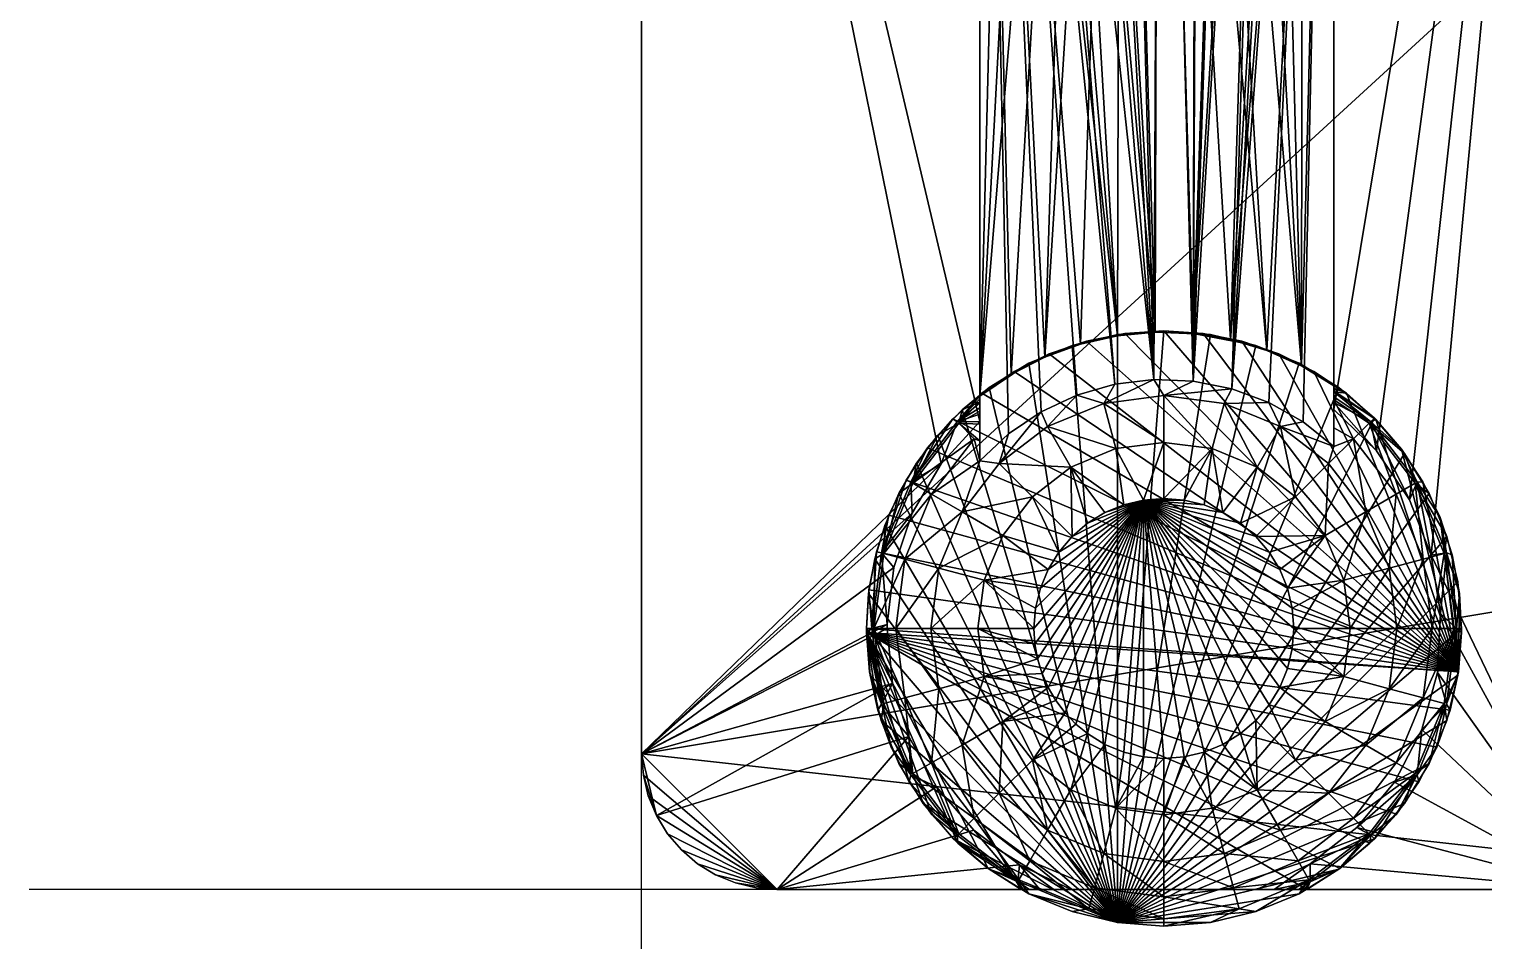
# Model space of a CAD drawing. Extents: x -608.134 to -607.969, y -306.889 to -306.672.
# Drawn here: x -608.1344 to -608.0272, y -306.8481 to -306.7809 of the extents above; entities that cross this region are included whole.
import ezdxf

# ---------------------------------------------------------------- set-up
doc = ezdxf.new("R2010")
doc.units = 0
doc.linetypes.add('HIDDEN2', pattern=[0.1875, 0.125, -0.0625])
doc.layers.add('EIXOMOB', color=1, linetype='HIDDEN2')
doc.layers.add('FONE', color=251, linetype='CONTINUOUS')

# ---------------------------------------------------------------- blocks, each defined once
blk = doc.blocks.new('*X5')
at = {"layer": 'FONE'}
mesh = blk.add_polyface(dxfattribs=at)
corners = [(-608.07924, -306.84428, 0.05), (-608.05758, -306.84428, 0.05), (-608.06139, -306.84246, 0.05), (-608.07924, -306.69428, 0.05), (-608.07086, -306.70155, 0.05), (-608.07186, -306.69798, 0.05), (-608.0722, -306.69428, 0.05), (-608.08911, -306.70272, 0.05), (-608.08924, -306.70428, 0.05), (-608.08875, -306.70119, 0.05), (-608.08815, -306.69974, 0.05), (-608.08733, -306.6984, 0.05), (-608.08631, -306.69721, 0.05), (-608.08511, -306.69619, 0.05), (-608.08378, -306.69537, 0.05), (-608.08233, -306.69477, 0.05), (-608.0808, -306.6944, 0.05), (-608.08924, -306.83428, 0.05), (-608.07075, -306.8291, 0.05), (-608.07115, -306.82504, 0.05), (-608.07115, -306.82475, 0.05), (-608.07065, -306.82055, 0.05), (-608.0693, -306.81655, 0.05), (-608.06716, -306.81291, 0.05), (-608.06431, -306.7104, 0.05), (-608.06702, -306.70787, 0.05), (-608.06431, -306.80979, 0.05), (-608.06923, -306.70488, 0.05), (-608.06475, -306.8399, 0.05), (-608.0675, -306.8367, 0.05), (-608.08233, -306.84379, 0.05), (-608.0808, -306.84416, 0.05), (-608.08378, -306.84319, 0.05), (-608.08511, -306.84237, 0.05), (-608.08631, -306.84135, 0.05), (-608.08733, -306.84016, 0.05), (-608.08815, -306.83882, 0.05), (-608.06954, -306.833, 0.05), (-608.08911, -306.83584, 0.05), (-608.08875, -306.83737, 0.05)]
mesh.append_faces([[corners[k] for k in face] for face in [(37, 36, 0), (18, 17, 36)]], dxfattribs={"vtx0": -1, "vtx1": -1, "vtx2": -1})
mesh.append_faces([[corners[k] for k in face] for face in [(3, 4, 5), (17, 18, 19), (0, 2, 28)]], dxfattribs={"vtx0": -1, "vtx2": -1})
mesh.append_faces([[corners[k] for k in face] for face in [(7, 8, 4), (9, 7, 4), (10, 9, 4), (11, 10, 4), (12, 11, 4), (13, 12, 4), (14, 13, 4), (15, 14, 4), (16, 15, 4), (3, 16, 4), (19, 20, 17), (20, 21, 17), (21, 22, 17), (22, 23, 17), (8, 17, 23), (24, 25, 8), (26, 24, 8), (23, 26, 8), (25, 27, 8), (27, 4, 8), (28, 29, 0), (32, 30, 0), (33, 32, 0), (34, 33, 0), (35, 34, 0), (36, 35, 0), (29, 37, 0), (17, 38, 36), (37, 18, 36)]], dxfattribs={"vtx1": -1, "vtx2": -1})
mesh.append_faces([[corners[k] for k in face] for face in [(0, 1, 2), (5, 6, 3), (30, 31, 0), (38, 39, 36)]], dxfattribs={"vtx2": -1})
mesh = blk.add_polyface(dxfattribs=at)
corners = [(-608.07924, -306.84428), (-608.0808, -306.84416), (-608.08233, -306.84379), (-608.08378, -306.84319), (-608.08511, -306.84237), (-608.08631, -306.84135), (-608.08733, -306.84016), (-608.08815, -306.83882), (-608.08875, -306.83737), (-608.08911, -306.83584), (-608.08924, -306.83428), (-607.96924, -306.81428), (-607.99924, -306.84428), (-607.96961, -306.81897), (-607.97071, -306.82355), (-607.97251, -306.8279), (-607.97497, -306.83191), (-607.97802, -306.83549), (-607.9816, -306.83855), (-607.98562, -306.84101), (-607.98997, -306.84281), (-607.99454, -306.84391), (-608.08924, -306.70428), (-607.96924, -306.72428), (-607.99924, -306.69428), (-607.99454, -306.69465), (-607.98997, -306.69575), (-607.98562, -306.69755), (-607.9816, -306.70001), (-607.97802, -306.70307), (-607.97497, -306.70665), (-607.97251, -306.71066), (-607.97071, -306.71501), (-607.96961, -306.71959), (-608.07924, -306.69428), (-608.08911, -306.70272), (-608.08875, -306.70119), (-608.08815, -306.69974), (-608.08733, -306.6984), (-608.08631, -306.69721), (-608.08511, -306.69619), (-608.08378, -306.69537), (-608.08233, -306.69477), (-608.0808, -306.6944)]
mesh.append_faces([[corners[k] for k in face] for face in [(10, 11, 12), (23, 22, 34)]], dxfattribs={"vtx0": -1, "vtx1": -1, "vtx2": -1})
mesh.append_faces([[corners[k] for k in face] for face in [(0, 2, 3), (0, 3, 4), (0, 4, 5), (0, 5, 6), (0, 6, 7), (0, 7, 8), (0, 8, 9), (0, 9, 10), (10, 12, 0), (11, 14, 15), (11, 15, 16), (11, 16, 17), (11, 17, 18), (11, 18, 19), (11, 19, 20), (11, 20, 21), (11, 21, 12), (10, 23, 11), (24, 26, 27), (24, 27, 28), (24, 28, 29), (24, 29, 30), (24, 30, 31), (24, 31, 32), (24, 32, 33), (24, 33, 23), (23, 34, 24), (22, 36, 37), (22, 37, 38), (22, 38, 39), (22, 39, 40), (22, 40, 41), (22, 41, 42), (22, 42, 43), (22, 43, 34)]], dxfattribs={"vtx0": -1, "vtx2": -1})
mesh.append_faces([[corners[k] for k in face] for face in [(10, 22, 23)]], dxfattribs={"vtx1": -1, "vtx2": -1})
mesh.append_faces([[corners[k] for k in face] for face in [(0, 1, 2), (11, 13, 14), (24, 25, 26), (22, 35, 36)]], dxfattribs={"vtx2": -1})
mesh = blk.add_polyface(dxfattribs=at)
corners = [(-608.01924, -306.69428, 0.05), (-608.03137, -306.69428, 0.05), (-608.03165, -306.69771, 0.05), (-608.03252, -306.70104, 0.05), (-608.03393, -306.70418, 0.05), (-608.03584, -306.70704, 0.05), (-608.03821, -306.80892, 0.05), (-608.03507, -306.81195, 0.05), (-608.03821, -306.70953, 0.05), (-608.03265, -306.81557, 0.05), (-608.03105, -306.81963, 0.05), (-608.01924, -306.84428, 0.05), (-608.03035, -306.82393, 0.05), (-608.03058, -306.82829, 0.05), (-608.03173, -306.83249, 0.05), (-608.03374, -306.83636, 0.05), (-608.03653, -306.83971, 0.05), (-608.03997, -306.84239, 0.05), (-608.0439, -306.84428, 0.05)]
mesh.append_faces([[corners[k] for k in face] for face in [(0, 7, 9), (10, 11, 0)]], dxfattribs={"vtx0": -1, "vtx2": -1})
mesh.append_faces([[corners[k] for k in face] for face in [(2, 3, 0), (3, 4, 0), (4, 5, 0), (6, 7, 0), (8, 6, 0), (5, 8, 0), (9, 10, 0), (10, 12, 11), (12, 13, 11), (13, 14, 11), (14, 15, 11), (15, 16, 11), (16, 17, 11)]], dxfattribs={"vtx1": -1, "vtx2": -1})
mesh.append_faces([[corners[k] for k in face] for face in [(0, 1, 2), (17, 18, 11)]], dxfattribs={"vtx2": -1})
mesh = blk.add_polyface(dxfattribs=at)
corners = [(-608.08924, -306.83428), (-608.08924, -306.83428, 0.05), (-608.08924, -306.70428, 0.05), (-608.08924, -306.70428)]
mesh.append_faces([[corners[k] for k in face] for face in [(3, 0, 2)]], dxfattribs={"vtx1": -1})
mesh.append_faces([[corners[k] for k in face] for face in [(0, 1, 2)]], dxfattribs={"vtx2": -1})
mesh = blk.add_polyface(dxfattribs=at)
corners = [(-608.06431, -306.71092, 0.04886), (-608.06431, -306.7104, 0.05), (-608.06431, -306.80813, 0.04525), (-608.06431, -306.71136, 0.04768), (-608.06431, -306.71171, 0.04647), (-608.06431, -306.71198, 0.04524), (-608.06431, -306.80794, 0.044), (-608.06431, -306.71217, 0.044), (-608.06431, -306.80841, 0.04648), (-608.06431, -306.80879, 0.04769), (-608.06431, -306.80925, 0.04886), (-608.06431, -306.80979, 0.05)]
mesh.append_faces([[corners[k] for k in face] for face in [(2, 3, 0), (2, 4, 3), (2, 5, 4), (2, 7, 5), (1, 8, 2), (1, 9, 8), (1, 10, 9)]], dxfattribs={"vtx0": -1, "vtx2": -1})
mesh.append_faces([[corners[k] for k in face] for face in [(0, 1, 2)]], dxfattribs={"vtx1": -1, "vtx2": -1})
mesh.append_faces([[corners[k] for k in face] for face in [(2, 6, 7), (1, 11, 10)]], dxfattribs={"vtx2": -1})
mesh = blk.add_polyface(dxfattribs=at)
corners = [(-608.03821, -306.8084, 0.04886), (-608.03821, -306.80892, 0.05), (-608.03821, -306.71119, 0.04525), (-608.03821, -306.80797, 0.04768), (-608.03821, -306.80761, 0.04647), (-608.03821, -306.80734, 0.04524), (-608.03821, -306.71139, 0.044), (-608.03821, -306.80716, 0.044), (-608.03821, -306.71091, 0.04648), (-608.03821, -306.71054, 0.04769), (-608.03821, -306.71008, 0.04886), (-608.03821, -306.70953, 0.05)]
mesh.append_faces([[corners[k] for k in face] for face in [(2, 3, 0), (2, 4, 3), (2, 5, 4), (2, 7, 5), (1, 8, 2), (1, 9, 8), (1, 10, 9)]], dxfattribs={"vtx0": -1, "vtx2": -1})
mesh.append_faces([[corners[k] for k in face] for face in [(0, 1, 2)]], dxfattribs={"vtx1": -1, "vtx2": -1})
mesh.append_faces([[corners[k] for k in face] for face in [(2, 6, 7), (1, 11, 10)]], dxfattribs={"vtx2": -1})
mesh = blk.add_polyface(dxfattribs=at)
corners = [(-608.0406, -306.8057, 0.044), (-608.03821, -306.80716, 0.044), (-608.03821, -306.71139, 0.044), (-608.04315, -306.80457, 0.044), (-608.04583, -306.80376, 0.044), (-608.04299, -306.71427, 0.044), (-608.04562, -306.71523, 0.044), (-608.04859, -306.80331, 0.044), (-608.04051, -306.71298, 0.044), (-608.05669, -306.71556, 0.044), (-608.05937, -306.71476, 0.044), (-608.05139, -306.80322, 0.044), (-608.05393, -306.71601, 0.044), (-608.05113, -306.71611, 0.044), (-608.04835, -306.71585, 0.044), (-608.06192, -306.71362, 0.044), (-608.06431, -306.71217, 0.044), (-608.05417, -306.80348, 0.044), (-608.0569, -306.80409, 0.044), (-608.05953, -306.80505, 0.044), (-608.06201, -306.80634, 0.044), (-608.06431, -306.80794, 0.044)]
mesh.append_faces([[corners[k] for k in face] for face in [(2, 3, 0), (2, 4, 3), (5, 7, 4), (4, 8, 5), (4, 2, 8), (11, 12, 9), (11, 13, 12), (7, 14, 13), (7, 6, 14), (17, 10, 15), (16, 18, 17), (16, 19, 18), (16, 20, 19)]], dxfattribs={"vtx0": -1, "vtx2": -1})
mesh.append_faces([[corners[k] for k in face] for face in [(5, 6, 7), (9, 10, 11), (11, 7, 13), (15, 16, 17), (17, 11, 10)]], dxfattribs={"vtx1": -1, "vtx2": -1})
mesh.append_faces([[corners[k] for k in face] for face in [(0, 1, 2), (16, 21, 20)]], dxfattribs={"vtx2": -1})
mesh = blk.add_polyface(dxfattribs=at)
corners = [(-608.07266, -306.82535, 0.042), (-608.07243, -306.82823, 0.042), (-608.07182, -306.83106, 0.042), (-608.07085, -306.83378, 0.042), (-608.06952, -306.83635, 0.042), (-608.06787, -306.83873, 0.042), (-608.06592, -306.84087, 0.042), (-608.0637, -306.84273, 0.042), (-608.06126, -306.84428, 0.042), (-608.04021, -306.84428, 0.042), (-608.03777, -306.84273, 0.042), (-608.03556, -306.84087, 0.042), (-608.0336, -306.83873, 0.042), (-608.03195, -306.83635, 0.042), (-608.03063, -306.83378, 0.042), (-608.02965, -306.83106, 0.042), (-608.02904, -306.82823, 0.042), (-608.07267, -306.82504, 0.042), (-608.02881, -306.82535, 0.042), (-608.02896, -306.82246, 0.042), (-608.02949, -306.81961, 0.042), (-608.03039, -306.81686, 0.042), (-608.03165, -306.81425, 0.042), (-608.03323, -306.81183, 0.042), (-608.03513, -306.80965, 0.042), (-608.03729, -306.80772, 0.042), (-608.03969, -306.8061, 0.042), (-608.04228, -306.80481, 0.042), (-608.04501, -306.80388, 0.042), (-608.04785, -306.80331, 0.042), (-608.05074, -306.80312, 0.042), (-608.05362, -306.80331, 0.042), (-608.05646, -306.80388, 0.042), (-608.0592, -306.80481, 0.042), (-608.06179, -306.8061, 0.042), (-608.06416, -306.8077, 0.042), (-608.0663, -306.80959, 0.042), (-608.06817, -306.81174, 0.042), (-608.06975, -306.81412, 0.042), (-608.07101, -306.81669, 0.042), (-608.07192, -306.81939, 0.042), (-608.07248, -306.82219, 0.042)]
mesh.append_faces([[corners[k] for k in face] for face in [(0, 2, 3), (0, 3, 4), (0, 4, 5), (0, 5, 6), (0, 6, 7), (0, 7, 8), (0, 8, 9), (0, 9, 10), (0, 10, 11), (0, 11, 12), (0, 12, 13), (0, 13, 14), (0, 14, 15), (0, 15, 16), (16, 17, 0), (16, 19, 20), (16, 20, 21), (16, 21, 22), (16, 22, 23), (16, 23, 24), (16, 24, 25), (16, 25, 26), (16, 26, 27), (16, 27, 28), (16, 28, 29), (16, 29, 30), (16, 30, 31), (16, 31, 32), (16, 32, 33), (16, 33, 34), (16, 34, 35), (16, 35, 36), (16, 36, 37), (16, 37, 38), (16, 38, 39), (16, 39, 40), (16, 40, 41), (16, 41, 17)]], dxfattribs={"vtx0": -1, "vtx2": -1})
mesh.append_faces([[corners[k] for k in face] for face in [(0, 1, 2), (16, 18, 19)]], dxfattribs={"vtx2": -1})
mesh = blk.add_polyface(dxfattribs=at)
corners = [(-608.07155, -306.83062, 0.04607), (-608.07182, -306.83106, 0.042), (-608.07243, -306.82823, 0.042), (-608.07266, -306.82535, 0.042), (-608.07228, -306.82504, 0.04607), (-608.07267, -306.82504, 0.042), (-608.07075, -306.8291, 0.05), (-608.07115, -306.82504, 0.05), (-608.06954, -306.833, 0.05), (-608.0694, -306.83582, 0.04607), (-608.0675, -306.8367, 0.05), (-608.06952, -306.83635, 0.042), (-608.07085, -306.83378, 0.042), (-608.06597, -306.84028, 0.04607), (-608.06475, -306.8399, 0.05), (-608.06592, -306.84087, 0.042), (-608.06787, -306.83873, 0.042), (-608.06151, -306.8437, 0.04607), (-608.06139, -306.84246, 0.05), (-608.06126, -306.84428, 0.042), (-608.0637, -306.84273, 0.042), (-608.05758, -306.84428, 0.05), (-608.05885, -306.84428, 0.04871), (-608.05988, -306.84428, 0.04721), (-608.06064, -306.84428, 0.04556), (-608.06111, -306.84428, 0.04381), (-608.03996, -306.8437, 0.04607), (-608.04021, -306.84428, 0.042), (-608.04037, -306.84428, 0.04381), (-608.04083, -306.84428, 0.04556), (-608.04159, -306.84428, 0.04721), (-608.04262, -306.84428, 0.04871), (-608.03997, -306.84239, 0.05), (-608.0439, -306.84428, 0.05), (-608.0355, -306.84028, 0.04607), (-608.03653, -306.83971, 0.05), (-608.03556, -306.84087, 0.042), (-608.03777, -306.84273, 0.042), (-608.03208, -306.83582, 0.04607), (-608.03374, -306.83636, 0.05), (-608.03195, -306.83635, 0.042), (-608.0336, -306.83873, 0.042), (-608.03173, -306.83249, 0.05), (-608.02992, -306.83062, 0.04607), (-608.03058, -306.82829, 0.05), (-608.02965, -306.83106, 0.042), (-608.03063, -306.83378, 0.042), (-608.02919, -306.82504, 0.04607), (-608.03035, -306.82393, 0.05), (-608.02881, -306.82535, 0.042), (-608.02904, -306.82823, 0.042), (-608.02992, -306.81947, 0.04607), (-608.03105, -306.81963, 0.05), (-608.02949, -306.81961, 0.042), (-608.02896, -306.82246, 0.042), (-608.03208, -306.81427, 0.04607), (-608.03265, -306.81557, 0.05), (-608.03165, -306.81425, 0.042), (-608.03039, -306.81686, 0.042), (-608.0355, -306.80981, 0.04607), (-608.03507, -306.81195, 0.05), (-608.03513, -306.80965, 0.042), (-608.03323, -306.81183, 0.042), (-608.03821, -306.80892, 0.05), (-608.03821, -306.8084, 0.04886), (-608.03821, -306.80797, 0.04768), (-608.03821, -306.80761, 0.04647), (-608.03729, -306.80772, 0.042), (-608.03821, -306.80734, 0.04524), (-608.03821, -306.80716, 0.044), (-608.0406, -306.8057, 0.044), (-608.03969, -306.8061, 0.042), (-608.06179, -306.8061, 0.042), (-608.06201, -306.80634, 0.044), (-608.06431, -306.80794, 0.044), (-608.06416, -306.8077, 0.042), (-608.06597, -306.80981, 0.04607), (-608.0663, -306.80959, 0.042), (-608.06431, -306.80813, 0.04525), (-608.06431, -306.80841, 0.04648), (-608.06431, -306.80879, 0.04769), (-608.06431, -306.80925, 0.04886), (-608.06431, -306.80979, 0.05), (-608.06716, -306.81291, 0.05), (-608.0694, -306.81427, 0.04607), (-608.0693, -306.81655, 0.05), (-608.06975, -306.81412, 0.042), (-608.06817, -306.81174, 0.042), (-608.07155, -306.81947, 0.04607), (-608.07065, -306.82055, 0.05), (-608.07192, -306.81939, 0.042), (-608.07101, -306.81669, 0.042), (-608.07115, -306.82475, 0.05), (-608.07115, -306.82504, 0.05), (-608.07267, -306.82504, 0.042), (-608.07248, -306.82219, 0.042), (-608.0592, -306.80481, 0.042), (-608.05953, -306.80505, 0.044), (-608.05646, -306.80388, 0.042), (-608.0569, -306.80409, 0.044), (-608.05362, -306.80331, 0.042), (-608.05417, -306.80348, 0.044), (-608.05074, -306.80312, 0.042), (-608.05139, -306.80322, 0.044), (-608.04785, -306.80331, 0.042), (-608.04859, -306.80331, 0.044), (-608.04501, -306.80388, 0.042), (-608.04583, -306.80376, 0.044), (-608.04228, -306.80481, 0.042), (-608.04315, -306.80457, 0.044)]
mesh.append_faces([[corners[k] for k in face] for face in [(0, 1, 2), (3, 4, 0), (2, 3, 0), (3, 5, 4), (6, 0, 4), (7, 6, 4), (0, 6, 8), (9, 0, 8), (8, 10, 9), (9, 11, 12), (1, 0, 9), (12, 1, 9), (13, 9, 10), (14, 13, 10), (13, 15, 16), (11, 9, 13), (16, 11, 13), (17, 13, 14), (18, 17, 14), (17, 19, 20), (15, 13, 17), (20, 15, 17), (18, 21, 22), (23, 17, 18), (22, 23, 18), (23, 24, 17), (17, 24, 25), (25, 19, 17), (26, 27, 28), (28, 29, 26), (26, 29, 30), (31, 32, 26), (30, 31, 26), (31, 33, 32), (34, 26, 32), (35, 34, 32), (34, 36, 37), (26, 34, 37), (37, 27, 26), (38, 34, 35), (39, 38, 35), (38, 40, 41), (34, 38, 41), (41, 36, 34), (38, 39, 42), (43, 38, 42), (42, 44, 43), (43, 45, 46), (38, 43, 46), (46, 40, 38), (47, 43, 44), (48, 47, 44), (47, 49, 50), (43, 47, 50), (50, 45, 43), (51, 47, 48), (52, 51, 48), (51, 53, 54), (47, 51, 54), (54, 49, 47), (55, 51, 52), (56, 55, 52), (55, 57, 58), (51, 55, 58), (58, 53, 51), (59, 55, 56), (60, 59, 56), (59, 61, 62), (55, 59, 62), (62, 57, 55), (60, 63, 64), (59, 60, 64), (64, 65, 59), (65, 66, 59), (67, 66, 68), (68, 69, 67), (70, 71, 67), (69, 70, 67), (61, 59, 66), (67, 61, 66), (72, 73, 74), (75, 72, 74), (76, 77, 75), (74, 76, 75), (74, 78, 76), (78, 79, 76), (76, 79, 80), (80, 81, 76), (81, 82, 76), (76, 82, 83), (84, 76, 83), (83, 85, 84), (84, 86, 87), (77, 76, 84), (87, 77, 84), (88, 84, 85), (89, 88, 85), (88, 90, 91), (86, 84, 88), (91, 86, 88), (88, 89, 92), (4, 88, 92), (92, 93, 4), (4, 94, 95), (90, 88, 4), (95, 90, 4), (73, 72, 96), (97, 73, 96), (98, 99, 97), (96, 98, 97), (99, 98, 100), (101, 99, 100), (102, 103, 101), (100, 102, 101), (103, 102, 104), (105, 103, 104), (106, 107, 105), (104, 106, 105), (107, 106, 108), (109, 107, 108), (71, 70, 109), (108, 71, 109)]])
mesh = blk.add_polyface(dxfattribs=at)
corners = [(-608.0808, -306.84416, 0.05), (-608.08233, -306.84379, 0.05), (-608.08233, -306.84379), (-608.0808, -306.84416), (-608.07924, -306.84428), (-608.07924, -306.84428, 0.05), (-608.08378, -306.84319, 0.05), (-608.08378, -306.84319), (-608.08511, -306.84237, 0.05), (-608.08631, -306.84135, 0.05), (-608.08631, -306.84135), (-608.08511, -306.84237), (-608.08733, -306.84016, 0.05), (-608.08815, -306.83882, 0.05), (-608.08815, -306.83882), (-608.08733, -306.84016), (-608.08875, -306.83737, 0.05), (-608.08875, -306.83737), (-608.08911, -306.83584, 0.05), (-608.08924, -306.83428, 0.05), (-608.08924, -306.83428), (-608.08911, -306.83584)]
mesh.append_faces([[corners[k] for k in face] for face in [(0, 2, 3), (3, 5, 0), (2, 6, 7), (8, 10, 11), (11, 6, 8), (12, 14, 15), (15, 9, 12), (14, 16, 17), (18, 20, 21), (21, 16, 18)]], dxfattribs={"vtx0": -1})
mesh.append_faces([[corners[k] for k in face] for face in [(0, 1, 2), (3, 4, 5), (2, 1, 6), (8, 9, 10), (11, 7, 6), (12, 13, 14), (15, 10, 9), (14, 13, 16), (18, 19, 20), (21, 17, 16)]], dxfattribs={"vtx2": -1})
mesh = blk.add_polyface(dxfattribs=at)
corners = [(-608.01924, -306.84428, 0.05), (-608.0439, -306.84428, 0.05), (-608.04262, -306.84428, 0.04871), (-608.04159, -306.84428, 0.04721), (-608.04083, -306.84428, 0.04556), (-608.04037, -306.84428, 0.04381), (-608.04021, -306.84428, 0.042), (-607.99924, -306.84428, 0.042), (-607.99924, -306.84428), (-608.07924, -306.84428), (-608.06126, -306.84428, 0.042), (-608.07924, -306.84428, 0.05), (-608.06111, -306.84428, 0.04381), (-608.06064, -306.84428, 0.04556), (-608.05988, -306.84428, 0.04721), (-608.05885, -306.84428, 0.04871), (-608.05758, -306.84428, 0.05)]
mesh.append_faces([[corners[k] for k in face] for face in [(0, 2, 3), (6, 7, 0), (10, 11, 9)]], dxfattribs={"vtx0": -1, "vtx2": -1})
mesh.append_faces([[corners[k] for k in face] for face in [(3, 4, 0), (4, 5, 0), (5, 6, 0), (8, 7, 6), (9, 8, 6), (6, 10, 9), (10, 12, 11), (12, 13, 11), (13, 14, 11), (14, 15, 11)]], dxfattribs={"vtx1": -1, "vtx2": -1})
mesh.append_faces([[corners[k] for k in face] for face in [(0, 1, 2), (15, 16, 11)]], dxfattribs={"vtx2": -1})
blk = doc.blocks.new('*X6')
at = {"layer": 'FONE'}
mesh = blk.add_polyface(dxfattribs=at)
corners = [(-608.04048, -306.80982, 0.062), (-608.03821, -306.81163, 0.062), (-608.03821, -306.70664, 0.062), (-608.04301, -306.8084, 0.062), (-608.04573, -306.80739, 0.062), (-608.04273, -306.71025, 0.062), (-608.04536, -306.71147, 0.062), (-608.04858, -306.80682, 0.062), (-608.04033, -306.70862, 0.062), (-608.05951, -306.71093, 0.062), (-608.06204, -306.7095, 0.062), (-608.05148, -306.80671, 0.062), (-608.05679, -306.71194, 0.062), (-608.05394, -306.71251, 0.062), (-608.05104, -306.71262, 0.062), (-608.04816, -306.71227, 0.062), (-608.06431, -306.70769, 0.062), (-608.05436, -306.80705, 0.062), (-608.05716, -306.80785, 0.062), (-608.05979, -306.80908, 0.062), (-608.06219, -306.8107, 0.062), (-608.06431, -306.81269, 0.062)]
mesh.append_faces([[corners[k] for k in face] for face in [(2, 3, 0), (2, 4, 3), (5, 7, 4), (4, 8, 5), (4, 2, 8), (11, 12, 9), (11, 13, 12), (11, 14, 13), (7, 15, 14), (7, 6, 15), (10, 17, 11), (16, 18, 17), (16, 19, 18), (16, 20, 19)]], dxfattribs={"vtx0": -1, "vtx2": -1})
mesh.append_faces([[corners[k] for k in face] for face in [(5, 6, 7), (9, 10, 11), (11, 7, 14), (10, 16, 17)]], dxfattribs={"vtx1": -1, "vtx2": -1})
mesh.append_faces([[corners[k] for k in face] for face in [(0, 1, 2), (16, 21, 20)]], dxfattribs={"vtx2": -1})
mesh = blk.add_polyface(dxfattribs=at)
corners = [(-608.03821, -306.70664, 0.062), (-608.03821, -306.81163, 0.062), (-608.03821, -306.81025, 0.06025), (-608.03821, -306.71098, 0.05422), (-608.03821, -306.8091, 0.05835), (-608.03821, -306.80819, 0.05632), (-608.03821, -306.80754, 0.05419), (-608.03821, -306.80716, 0.052), (-608.03821, -306.71139, 0.052), (-608.03821, -306.71029, 0.05636), (-608.03821, -306.70932, 0.05839), (-608.03821, -306.7081, 0.06028)]
mesh.append_faces([[corners[k] for k in face] for face in [(3, 2, 4)]], dxfattribs={"vtx0": -1, "vtx2": -1})
mesh.append_faces([[corners[k] for k in face] for face in [(4, 5, 3), (5, 6, 3), (6, 7, 3), (3, 9, 2), (9, 10, 2), (10, 11, 2), (11, 0, 2)]], dxfattribs={"vtx1": -1, "vtx2": -1})
mesh.append_faces([[corners[k] for k in face] for face in [(0, 1, 2), (7, 8, 3)]], dxfattribs={"vtx2": -1})
mesh = blk.add_polyface(dxfattribs=at)
corners = [(-608.06431, -306.80834, 0.05422), (-608.06431, -306.70769, 0.062), (-608.06431, -306.70907, 0.06025), (-608.06431, -306.71022, 0.05835), (-608.06431, -306.71113, 0.05632), (-608.06431, -306.71178, 0.05419), (-608.06431, -306.71217, 0.052), (-608.06431, -306.80794, 0.052), (-608.06431, -306.80904, 0.05636), (-608.06431, -306.81, 0.05839), (-608.06431, -306.81123, 0.06028), (-608.06431, -306.81269, 0.062)]
mesh.append_faces([[corners[k] for k in face] for face in [(0, 1, 2), (1, 0, 8)]], dxfattribs={"vtx0": -1, "vtx2": -1})
mesh.append_faces([[corners[k] for k in face] for face in [(2, 3, 0), (3, 4, 0), (4, 5, 0), (5, 6, 0), (8, 9, 1), (9, 10, 1)]], dxfattribs={"vtx1": -1, "vtx2": -1})
mesh.append_faces([[corners[k] for k in face] for face in [(6, 7, 0), (10, 11, 1)]], dxfattribs={"vtx2": -1})
mesh = blk.add_polyface(dxfattribs=at)
corners = [(-608.03821, -306.71139, 0.052), (-608.03821, -306.80716, 0.052), (-608.0406, -306.8057, 0.052), (-608.06431, -306.80794, 0.052), (-608.06431, -306.71217, 0.052), (-608.06192, -306.71362, 0.052), (-608.05937, -306.71476, 0.052), (-608.05669, -306.71556, 0.052), (-608.05393, -306.71601, 0.052), (-608.0569, -306.80409, 0.052), (-608.05953, -306.80505, 0.052), (-608.06201, -306.80634, 0.052), (-608.05113, -306.71611, 0.052), (-608.04315, -306.80457, 0.052), (-608.04583, -306.80376, 0.052), (-608.04859, -306.80331, 0.052), (-608.05139, -306.80322, 0.052), (-608.05417, -306.80348, 0.052), (-608.04835, -306.71585, 0.052), (-608.04562, -306.71523, 0.052), (-608.04299, -306.71427, 0.052), (-608.04051, -306.71298, 0.052)]
mesh.append_faces([[corners[k] for k in face] for face in [(8, 9, 10), (12, 13, 14), (16, 8, 12), (18, 2, 13)]], dxfattribs={"vtx0": -1, "vtx2": -1})
mesh.append_faces([[corners[k] for k in face] for face in [(5, 6, 3), (6, 7, 3), (7, 8, 10), (10, 11, 7), (11, 3, 7), (14, 15, 12), (15, 16, 12), (16, 17, 8), (17, 9, 8), (12, 18, 13), (18, 19, 2), (19, 20, 2), (20, 21, 2), (21, 0, 2)]], dxfattribs={"vtx1": -1, "vtx2": -1})
mesh.append_faces([[corners[k] for k in face] for face in [(0, 1, 2), (3, 4, 5)]], dxfattribs={"vtx2": -1})
mesh = blk.add_polyface(dxfattribs=at)
corners = [(-608.04731, -306.8467, 0.05), (-608.05074, -306.84697, 0.05), (-608.05417, -306.8467, 0.05), (-608.04396, -306.8459, 0.05), (-608.04078, -306.84458, 0.05), (-608.03785, -306.84278, 0.05), (-608.03523, -306.84055, 0.05), (-608.033, -306.83793, 0.05), (-608.0312, -306.835, 0.05), (-608.02988, -306.83182, 0.05), (-608.02908, -306.82847, 0.05), (-608.02881, -306.82504, 0.05), (-608.02908, -306.82161, 0.05), (-608.02988, -306.81827, 0.05), (-608.0312, -306.81509, 0.05), (-608.033, -306.81215, 0.05), (-608.03523, -306.80954, 0.05), (-608.03785, -306.8073, 0.05), (-608.04078, -306.80551, 0.05), (-608.04396, -306.80419, 0.05), (-608.04731, -306.80339, 0.05), (-608.05074, -306.80312, 0.05), (-608.05417, -306.80339, 0.05), (-608.05751, -306.80419, 0.05), (-608.06069, -306.80551, 0.05), (-608.06363, -306.8073, 0.05), (-608.06562, -306.80894, 0.05), (-608.06741, -306.8108, 0.05), (-608.06897, -306.81286, 0.05), (-608.07028, -306.81509, 0.05), (-608.07131, -306.81745, 0.05), (-608.07206, -306.81992, 0.05), (-608.07251, -306.82247, 0.05), (-608.07267, -306.82504, 0.05), (-608.0724, -306.82847, 0.05), (-608.07159, -306.83182, 0.05), (-608.07028, -306.835, 0.05), (-608.06848, -306.83793, 0.05), (-608.06624, -306.84055, 0.05), (-608.06363, -306.84278, 0.05), (-608.06069, -306.84458, 0.05), (-608.05751, -306.8459, 0.05)]
mesh.append_faces([[corners[k] for k in face] for face in [(41, 40, 2)]], dxfattribs={"vtx1": -1})
mesh.append_faces([[corners[k] for k in face] for face in [(3, 0, 2), (4, 3, 2), (5, 4, 2), (6, 5, 2), (7, 6, 2), (8, 7, 2), (9, 8, 2), (10, 9, 2), (11, 10, 2), (12, 11, 2), (13, 12, 2), (14, 13, 2), (15, 14, 2), (16, 15, 2), (17, 16, 2), (18, 17, 2), (19, 18, 2), (20, 19, 2), (21, 20, 2), (22, 21, 2), (23, 22, 2), (24, 23, 2), (25, 24, 2), (26, 25, 2), (27, 26, 2), (28, 27, 2), (29, 28, 2), (30, 29, 2), (31, 30, 2), (32, 31, 2), (33, 32, 2), (34, 33, 2), (35, 34, 2), (36, 35, 2), (37, 36, 2), (38, 37, 2), (39, 38, 2), (40, 39, 2)]], dxfattribs={"vtx1": -1, "vtx2": -1})
mesh.append_faces([[corners[k] for k in face] for face in [(0, 1, 2)]], dxfattribs={"vtx2": -1})
mesh = blk.add_polyface(dxfattribs=at)
corners = [(-608.06431, -306.80794, 0.052), (-608.06201, -306.80634, 0.052), (-608.06069, -306.80551, 0.05), (-608.05074, -306.81133, 0.06711), (-608.05074, -306.80787, 0.06364), (-608.05518, -306.80846, 0.06364), (-608.05429, -306.81179, 0.06711), (-608.05148, -306.80671, 0.062), (-608.05436, -306.80705, 0.062), (-608.05932, -306.81017, 0.06364), (-608.0576, -306.81317, 0.06711), (-608.05716, -306.80785, 0.062), (-608.05979, -306.80908, 0.062), (-608.06288, -306.8129, 0.06364), (-608.06044, -306.81534, 0.06711), (-608.06219, -306.8107, 0.062), (-608.05224, -306.81558, 0.06973), (-608.05074, -306.81547, 0.06973), (-608.0537, -306.81593, 0.06973), (-608.05509, -306.81651, 0.06973), (-608.05637, -306.81729, 0.06973), (-608.05751, -306.81827, 0.06973), (-608.05849, -306.81941, 0.06973), (-608.06262, -306.81819, 0.06711), (-608.05927, -306.8207, 0.06973), (-608.06399, -306.82149, 0.06711), (-608.05985, -306.82208, 0.06973), (-608.0602, -306.82355, 0.06973), (-608.06032, -306.82504, 0.06973), (-608.05953, -306.80505, 0.052), (-608.0569, -306.80409, 0.052), (-608.05751, -306.80419, 0.05), (-608.05417, -306.80348, 0.052), (-608.05139, -306.80322, 0.052), (-608.05074, -306.80312, 0.05), (-608.05417, -306.80339, 0.05)]
mesh.append_faces([[corners[k] for k in face] for face in [(0, 1, 2), (5, 4, 7), (5, 7, 8), (11, 12, 9), (11, 9, 5), (5, 8, 11), (13, 9, 12), (13, 12, 15), (16, 17, 3), (16, 3, 6), (6, 18, 16), (20, 19, 10), (10, 14, 21), (10, 21, 20), (22, 21, 14), (22, 14, 23), (23, 24, 22), (27, 26, 25), (25, 28, 27), (29, 30, 31), (29, 31, 2), (2, 1, 29), (32, 33, 34), (32, 34, 35), (35, 31, 30), (35, 30, 32)]])
mesh.append_faces([[corners[k] for k in face] for face in [(3, 5, 6), (6, 9, 10), (10, 13, 14), (18, 10, 19), (24, 25, 26)]], dxfattribs={"vtx0": -1})
mesh.append_faces([[corners[k] for k in face] for face in [(3, 4, 5), (6, 5, 9), (10, 9, 13), (18, 6, 10), (24, 23, 25)]], dxfattribs={"vtx2": -1})
mesh = blk.add_polyface(dxfattribs=at)
corners = [(-608.03785, -306.8073, 0.05), (-608.04078, -306.80551, 0.05), (-608.0406, -306.8057, 0.052), (-608.03821, -306.81163, 0.062), (-608.04048, -306.80982, 0.062), (-608.04215, -306.81017, 0.06364), (-608.0386, -306.8129, 0.06364), (-608.03886, -306.81819, 0.06711), (-608.04104, -306.81534, 0.06711), (-608.04388, -306.81317, 0.06711), (-608.04629, -306.80846, 0.06364), (-608.04719, -306.81179, 0.06711), (-608.04301, -306.8084, 0.062), (-608.04573, -306.80739, 0.062), (-608.05074, -306.80787, 0.06364), (-608.05074, -306.81133, 0.06711), (-608.04858, -306.80682, 0.062), (-608.05148, -306.80671, 0.062), (-608.03749, -306.82149, 0.06711), (-608.04163, -306.82208, 0.06973), (-608.04128, -306.82355, 0.06973), (-608.0422, -306.8207, 0.06973), (-608.04299, -306.81941, 0.06973), (-608.04397, -306.81827, 0.06973), (-608.04511, -306.81729, 0.06973), (-608.04639, -306.81651, 0.06973), (-608.04778, -306.81593, 0.06973), (-608.04924, -306.81558, 0.06973), (-608.05074, -306.81547, 0.06973), (-608.04859, -306.80331, 0.052), (-608.04583, -306.80376, 0.052), (-608.04396, -306.80419, 0.05), (-608.04731, -306.80339, 0.05), (-608.05074, -306.80312, 0.05), (-608.05139, -306.80322, 0.052), (-608.04315, -306.80457, 0.052)]
mesh.append_faces([[corners[k] for k in face] for face in [(0, 1, 2), (3, 4, 5), (3, 5, 6), (12, 13, 10), (12, 10, 5), (5, 4, 12), (16, 17, 14), (14, 10, 13), (14, 13, 16), (18, 19, 20), (22, 21, 7), (7, 8, 23), (7, 23, 22), (24, 23, 8), (24, 8, 9), (9, 25, 24), (27, 26, 11), (11, 15, 28), (11, 28, 27), (29, 30, 31), (29, 31, 32), (32, 33, 34), (32, 34, 29), (35, 2, 1), (35, 1, 31), (31, 30, 35)]])
mesh.append_faces([[corners[k] for k in face] for face in [(7, 6, 8), (8, 5, 9), (9, 10, 11), (11, 14, 15), (19, 7, 21), (25, 11, 26)]], dxfattribs={"vtx0": -1})
mesh.append_faces([[corners[k] for k in face] for face in [(8, 6, 5), (9, 5, 10), (11, 10, 14), (25, 9, 11)]], dxfattribs={"vtx2": -1})
mesh = blk.add_polyface(dxfattribs=at)
corners = [(-608.06363, -306.8073, 0.05), (-608.06562, -306.80894, 0.05), (-608.06431, -306.80794, 0.052), (-608.06069, -306.80551, 0.05), (-608.06586, -306.80992, 0.05487), (-608.06431, -306.80834, 0.05422), (-608.06431, -306.80904, 0.05636), (-608.06472, -306.81106, 0.05949), (-608.06431, -306.81123, 0.06028), (-608.06431, -306.81, 0.05839), (-608.06925, -306.81435, 0.05487), (-608.06786, -306.81516, 0.05949), (-608.06897, -306.81286, 0.05), (-608.07028, -306.81509, 0.05), (-608.06741, -306.8108, 0.05), (-608.07139, -306.81951, 0.05487), (-608.06983, -306.81993, 0.05949), (-608.07131, -306.81745, 0.05), (-608.07206, -306.81992, 0.05), (-608.07212, -306.82504, 0.05487), (-608.07051, -306.82504, 0.05949), (-608.07251, -306.82247, 0.05), (-608.06431, -306.81269, 0.062), (-608.06561, -306.81646, 0.06364), (-608.06288, -306.8129, 0.06364), (-608.06732, -306.8206, 0.06364), (-608.06219, -306.8107, 0.062), (-608.06044, -306.81534, 0.06711), (-608.06262, -306.81819, 0.06711), (-608.06399, -306.82149, 0.06711), (-608.06791, -306.82504, 0.06364)]
mesh.append_faces([[corners[k] for k in face] for face in [(0, 1, 2), (2, 3, 0), (1, 4, 5), (1, 5, 2), (6, 5, 4), (4, 7, 8), (4, 8, 9), (4, 9, 6), (12, 13, 10), (10, 4, 14), (10, 14, 12), (4, 1, 14), (17, 18, 15), (15, 10, 13), (15, 13, 17), (19, 15, 18), (19, 18, 21), (22, 8, 7), (22, 7, 11), (22, 11, 23), (23, 24, 22), (26, 22, 24)]])
mesh.append_faces([[corners[k] for k in face] for face in [(7, 10, 11), (11, 15, 16), (16, 19, 20), (23, 16, 25), (27, 23, 28), (28, 25, 29)]], dxfattribs={"vtx0": -1})
mesh.append_faces([[corners[k] for k in face] for face in [(7, 4, 10), (11, 10, 15), (16, 15, 19), (23, 11, 16), (25, 16, 20), (27, 24, 23), (28, 23, 25), (29, 25, 30)]], dxfattribs={"vtx2": -1})
mesh = blk.add_polyface(dxfattribs=at)
corners = [(-608.03097, -306.82504, 0.05949), (-608.02936, -306.82504, 0.05487), (-608.03008, -306.81951, 0.05487), (-608.03164, -306.81993, 0.05949), (-608.02908, -306.82161, 0.05), (-608.02988, -306.81827, 0.05), (-608.02881, -306.82504, 0.05), (-608.03222, -306.81435, 0.05487), (-608.03362, -306.81516, 0.05949), (-608.0312, -306.81509, 0.05), (-608.03562, -306.80992, 0.05487), (-608.03676, -306.81106, 0.05949), (-608.033, -306.81215, 0.05), (-608.03523, -306.80954, 0.05), (-608.03821, -306.80819, 0.05632), (-608.03821, -306.8091, 0.05835), (-608.03821, -306.81025, 0.06025), (-608.03821, -306.80754, 0.05419), (-608.03821, -306.80716, 0.052), (-608.03785, -306.8073, 0.05), (-608.0406, -306.8057, 0.052), (-608.03357, -306.82504, 0.06364), (-608.03415, -306.8206, 0.06364), (-608.03587, -306.81646, 0.06364), (-608.0386, -306.8129, 0.06364), (-608.03821, -306.81163, 0.062), (-608.03702, -306.82504, 0.06711), (-608.03749, -306.82149, 0.06711), (-608.03886, -306.81819, 0.06711), (-608.04128, -306.82355, 0.06973), (-608.04163, -306.82208, 0.06973)]
mesh.append_faces([[corners[k] for k in face] for face in [(4, 5, 2), (2, 1, 6), (2, 6, 4), (12, 13, 10), (12, 10, 7), (7, 9, 12), (14, 15, 16), (14, 16, 11), (14, 11, 10), (10, 17, 14), (18, 17, 19), (19, 20, 18), (17, 10, 13), (17, 13, 19), (25, 24, 11), (11, 16, 25), (29, 26, 27)]])
mesh.append_faces([[corners[k] for k in face] for face in [(0, 2, 3), (3, 7, 8), (7, 5, 9), (8, 10, 11), (21, 3, 22), (22, 8, 23), (23, 11, 24), (26, 22, 27), (27, 23, 28)]], dxfattribs={"vtx0": -1})
mesh.append_faces([[corners[k] for k in face] for face in [(0, 1, 2), (3, 2, 7), (7, 2, 5), (8, 7, 10), (21, 0, 3), (22, 3, 8), (23, 8, 11), (27, 22, 23), (28, 23, 24), (30, 27, 28)]], dxfattribs={"vtx2": -1})
mesh = blk.add_polyface(dxfattribs=at)
corners = [(-608.05224, -306.81558, 0.06973), (-608.0537, -306.81593, 0.06973), (-608.05509, -306.81651, 0.06973), (-608.05637, -306.81729, 0.06973), (-608.05751, -306.81827, 0.06973), (-608.05849, -306.81941, 0.06973), (-608.05927, -306.8207, 0.06973), (-608.05985, -306.82208, 0.06973), (-608.0602, -306.82355, 0.06973), (-608.06032, -306.82504, 0.06973), (-608.06025, -306.82617, 0.06973), (-608.06005, -306.82728, 0.06973), (-608.05972, -306.82836, 0.06973), (-608.05927, -306.82939, 0.06973), (-608.0587, -306.83036, 0.06973), (-608.05802, -306.83126, 0.06973), (-608.05724, -306.83208, 0.06973), (-608.05637, -306.83279, 0.06973), (-608.05509, -306.83358, 0.06973), (-608.0537, -306.83415, 0.06973), (-608.05224, -306.8345, 0.06973), (-608.05074, -306.83462, 0.06973), (-608.04924, -306.8345, 0.06973), (-608.04778, -306.83415, 0.06973), (-608.04639, -306.83358, 0.06973), (-608.04511, -306.83279, 0.06973), (-608.04397, -306.83182, 0.06973), (-608.04299, -306.83067, 0.06973), (-608.0422, -306.82939, 0.06973), (-608.04163, -306.828, 0.06973), (-608.04128, -306.82654, 0.06973), (-608.04116, -306.82504, 0.06973), (-608.04128, -306.82355, 0.06973), (-608.04163, -306.82208, 0.06973), (-608.0422, -306.8207, 0.06973), (-608.04299, -306.81941, 0.06973), (-608.04397, -306.81827, 0.06973), (-608.04511, -306.81729, 0.06973), (-608.04639, -306.81651, 0.06973), (-608.04778, -306.81593, 0.06973), (-608.04924, -306.81558, 0.06973), (-608.05074, -306.81547, 0.06973)]
mesh.append_faces([[corners[k] for k in face] for face in [(0, 40, 41)]], dxfattribs={"vtx0": -1})
mesh.append_faces([[corners[k] for k in face] for face in [(0, 2, 3), (0, 3, 4), (0, 4, 5), (0, 5, 6), (0, 6, 7), (0, 7, 8), (0, 8, 9), (0, 9, 10), (0, 10, 11), (0, 11, 12), (0, 12, 13), (0, 13, 14), (0, 14, 15), (0, 15, 16), (0, 16, 17), (0, 17, 18), (0, 18, 19), (0, 19, 20), (0, 20, 21), (0, 21, 22), (0, 22, 23), (0, 23, 24), (0, 24, 25), (0, 25, 26), (0, 26, 27), (0, 27, 28), (0, 28, 29), (0, 29, 30), (0, 30, 31), (0, 31, 32), (0, 32, 33), (0, 33, 34), (0, 34, 35), (0, 35, 36), (0, 36, 37), (0, 37, 38), (0, 38, 39), (0, 39, 40)]], dxfattribs={"vtx0": -1, "vtx2": -1})
mesh.append_faces([[corners[k] for k in face] for face in [(0, 1, 2)]], dxfattribs={"vtx2": -1})
mesh = blk.add_polyface(dxfattribs=at)
corners = [(-608.0724, -306.82847, 0.05), (-608.07159, -306.83182, 0.05), (-608.07139, -306.83058, 0.05487), (-608.07212, -306.82504, 0.05487), (-608.07267, -306.82504, 0.05), (-608.06983, -306.83016, 0.05949), (-608.07051, -306.82504, 0.05949), (-608.06925, -306.83573, 0.05487), (-608.06786, -306.83493, 0.05949), (-608.07028, -306.835, 0.05), (-608.07251, -306.82247, 0.05), (-608.07267, -306.82504, 0.05), (-608.06732, -306.82949, 0.06364), (-608.06791, -306.82504, 0.06364), (-608.06561, -306.83363, 0.06364), (-608.06732, -306.8206, 0.06364), (-608.06399, -306.82859, 0.06711), (-608.06445, -306.82504, 0.06711), (-608.06262, -306.8319, 0.06711), (-608.06288, -306.83718, 0.06364), (-608.06044, -306.83474, 0.06711), (-608.06399, -306.82149, 0.06711), (-608.06025, -306.82617, 0.06973), (-608.06032, -306.82504, 0.06973), (-608.06005, -306.82728, 0.06973), (-608.05972, -306.82836, 0.06973), (-608.05927, -306.82939, 0.06973), (-608.0587, -306.83036, 0.06973), (-608.05802, -306.83126, 0.06973), (-608.05724, -306.83208, 0.06973), (-608.05637, -306.83279, 0.06973), (-608.0576, -306.83692, 0.06711), (-608.05509, -306.83358, 0.06973), (-608.06032, -306.82504, 0.06973)]
mesh.append_faces([[corners[k] for k in face] for face in [(0, 1, 2), (2, 3, 4), (2, 4, 0), (10, 11, 3), (22, 23, 17), (17, 16, 24), (17, 24, 22), (25, 24, 16), (16, 18, 26), (16, 26, 25), (27, 26, 18), (18, 20, 28), (18, 28, 27), (20, 29, 28), (30, 29, 20), (30, 20, 31), (31, 32, 30), (21, 17, 33)]])
mesh.append_faces([[corners[k] for k in face] for face in [(3, 5, 6), (5, 7, 8), (7, 1, 9), (6, 12, 13), (12, 8, 14), (15, 6, 13), (13, 16, 17), (16, 14, 18), (18, 19, 20), (21, 13, 17)]], dxfattribs={"vtx0": -1})
mesh.append_faces([[corners[k] for k in face] for face in [(3, 2, 5), (5, 2, 7), (7, 2, 1), (6, 5, 12), (12, 5, 8), (13, 12, 16), (16, 12, 14), (18, 14, 19)]], dxfattribs={"vtx2": -1})
mesh = blk.add_polyface(dxfattribs=at)
corners = [(-608.03362, -306.83493, 0.05949), (-608.03222, -306.83573, 0.05487), (-608.03008, -306.83058, 0.05487), (-608.03164, -306.83016, 0.05949), (-608.0312, -306.835, 0.05), (-608.02988, -306.83182, 0.05), (-608.02936, -306.82504, 0.05487), (-608.03097, -306.82504, 0.05949), (-608.02908, -306.82847, 0.05), (-608.02881, -306.82504, 0.05), (-608.0386, -306.83718, 0.06364), (-608.03587, -306.83363, 0.06364), (-608.03415, -306.82949, 0.06364), (-608.03357, -306.82504, 0.06364), (-608.04104, -306.83474, 0.06711), (-608.03886, -306.8319, 0.06711), (-608.03749, -306.82859, 0.06711), (-608.03702, -306.82504, 0.06711), (-608.03415, -306.8206, 0.06364), (-608.04924, -306.8345, 0.06973), (-608.05074, -306.83462, 0.06973), (-608.05074, -306.83876, 0.06711), (-608.04719, -306.83829, 0.06711), (-608.04778, -306.83415, 0.06973), (-608.04388, -306.83692, 0.06711), (-608.04639, -306.83358, 0.06973), (-608.04511, -306.83279, 0.06973), (-608.04397, -306.83182, 0.06973), (-608.04299, -306.83067, 0.06973), (-608.0422, -306.82939, 0.06973), (-608.04163, -306.828, 0.06973), (-608.04128, -306.82654, 0.06973), (-608.04116, -306.82504, 0.06973), (-608.04128, -306.82355, 0.06973)]
mesh.append_faces([[corners[k] for k in face] for face in [(8, 9, 6), (8, 6, 2), (2, 5, 8), (19, 20, 21), (22, 23, 19), (26, 25, 24), (24, 14, 27), (24, 27, 26), (28, 27, 14), (28, 14, 15), (15, 29, 28), (31, 30, 16), (16, 17, 32), (16, 32, 31), (33, 32, 17)]])
mesh.append_faces([[corners[k] for k in face] for face in [(0, 2, 3), (2, 4, 5), (3, 6, 7), (10, 0, 11), (11, 3, 12), (12, 7, 13), (14, 11, 15), (15, 12, 16), (16, 13, 17), (23, 24, 25), (29, 16, 30)]], dxfattribs={"vtx0": -1})
mesh.append_faces([[corners[k] for k in face] for face in [(0, 1, 2), (2, 1, 4), (3, 2, 6), (11, 0, 3), (12, 3, 7), (14, 10, 11), (15, 11, 12), (16, 12, 13), (17, 13, 18), (29, 15, 16)]], dxfattribs={"vtx2": -1})
mesh = blk.add_polyface(dxfattribs=at)
corners = [(-608.06786, -306.83493, 0.05949), (-608.06925, -306.83573, 0.05487), (-608.06586, -306.84016, 0.05487), (-608.06472, -306.83902, 0.05949), (-608.06848, -306.83793, 0.05), (-608.06624, -306.84055, 0.05), (-608.07028, -306.835, 0.05), (-608.06143, -306.84356, 0.05487), (-608.06062, -306.84216, 0.05949), (-608.06363, -306.84278, 0.05), (-608.06069, -306.84458, 0.05), (-608.05627, -306.8457, 0.05487), (-608.05585, -306.84414, 0.05949), (-608.05751, -306.8459, 0.05), (-608.05074, -306.84642, 0.05487), (-608.05074, -306.84481, 0.05949), (-608.05417, -306.8467, 0.05), (-608.06561, -306.83363, 0.06364), (-608.06288, -306.83718, 0.06364), (-608.05932, -306.83991, 0.06364), (-608.05518, -306.84163, 0.06364), (-608.05074, -306.84221, 0.06364), (-608.06044, -306.83474, 0.06711), (-608.0576, -306.83692, 0.06711), (-608.05429, -306.83829, 0.06711), (-608.05074, -306.83876, 0.06711), (-608.05509, -306.83358, 0.06973), (-608.0537, -306.83415, 0.06973), (-608.05224, -306.8345, 0.06973), (-608.05074, -306.83462, 0.06973)]
mesh.append_faces([[corners[k] for k in face] for face in [(4, 5, 2), (4, 2, 1), (1, 6, 4), (9, 10, 7), (7, 2, 5), (7, 5, 9), (16, 14, 11), (11, 13, 16), (28, 27, 24), (24, 29, 28)]])
mesh.append_faces([[corners[k] for k in face] for face in [(0, 2, 3), (3, 7, 8), (8, 11, 12), (11, 10, 13), (12, 14, 15), (17, 3, 18), (18, 8, 19), (19, 12, 20), (20, 15, 21), (22, 19, 23), (23, 20, 24), (24, 21, 25), (26, 24, 27)]], dxfattribs={"vtx0": -1})
mesh.append_faces([[corners[k] for k in face] for face in [(0, 1, 2), (3, 2, 7), (8, 7, 11), (11, 7, 10), (12, 11, 14), (17, 0, 3), (18, 3, 8), (19, 8, 12), (20, 12, 15), (22, 18, 19), (23, 19, 20), (24, 20, 21), (26, 23, 24)]], dxfattribs={"vtx2": -1})
mesh = blk.add_polyface(dxfattribs=at)
corners = [(-608.05417, -306.8467, 0.05), (-608.05074, -306.84697, 0.05), (-608.05074, -306.84642, 0.05487), (-608.05074, -306.84481, 0.05949), (-608.0452, -306.8457, 0.05487), (-608.04562, -306.84414, 0.05949), (-608.04731, -306.8467, 0.05), (-608.04396, -306.8459, 0.05), (-608.04005, -306.84356, 0.05487), (-608.04085, -306.84216, 0.05949), (-608.04078, -306.84458, 0.05), (-608.03562, -306.84016, 0.05487), (-608.03676, -306.83902, 0.05949), (-608.03785, -306.84278, 0.05), (-608.03523, -306.84055, 0.05), (-608.03222, -306.83573, 0.05487), (-608.03362, -306.83493, 0.05949), (-608.033, -306.83793, 0.05), (-608.0312, -306.835, 0.05), (-608.05074, -306.84221, 0.06364), (-608.04629, -306.84163, 0.06364), (-608.04215, -306.83991, 0.06364), (-608.0386, -306.83718, 0.06364), (-608.05074, -306.83876, 0.06711), (-608.04719, -306.83829, 0.06711), (-608.04388, -306.83692, 0.06711), (-608.04104, -306.83474, 0.06711), (-608.05429, -306.83829, 0.06711), (-608.05074, -306.83462, 0.06973), (-608.04924, -306.8345, 0.06973), (-608.04778, -306.83415, 0.06973)]
mesh.append_faces([[corners[k] for k in face] for face in [(0, 1, 2), (6, 7, 4), (4, 2, 1), (4, 1, 6), (13, 14, 11), (13, 11, 8), (8, 10, 13), (17, 18, 15), (15, 11, 14), (15, 14, 17), (27, 23, 28), (29, 23, 24)]])
mesh.append_faces([[corners[k] for k in face] for face in [(3, 4, 5), (5, 8, 9), (8, 7, 10), (9, 11, 12), (12, 15, 16), (19, 5, 20), (20, 9, 21), (21, 12, 22), (23, 20, 24), (24, 21, 25), (25, 22, 26)]], dxfattribs={"vtx0": -1})
mesh.append_faces([[corners[k] for k in face] for face in [(3, 2, 4), (5, 4, 8), (8, 4, 7), (9, 8, 11), (12, 11, 15), (19, 3, 5), (20, 5, 9), (21, 9, 12), (22, 12, 16), (23, 19, 20), (24, 20, 21), (25, 21, 22), (30, 24, 25)]], dxfattribs={"vtx2": -1})

msp = doc.modelspace()

# ---------------------------------------------------------------- linework, layer by layer
at = {"layer": 'EIXOMOB', "linetype": 'HIDDEN2'}
for p, q in [((-608.08924, -306.88943), (-608.08924, -306.79914)), ((-608.04409, -306.84428), (-608.13438, -306.84428))]:
    msp.add_line(p, q, dxfattribs=at)

# ---------------------------------------------------------------- block references
at = {"layer": 'FONE'}
for name in ['*X6', '*X5']:
    msp.add_blockref(name, (0, 0), dxfattribs=at)

doc.saveas('drawing.dxf')
